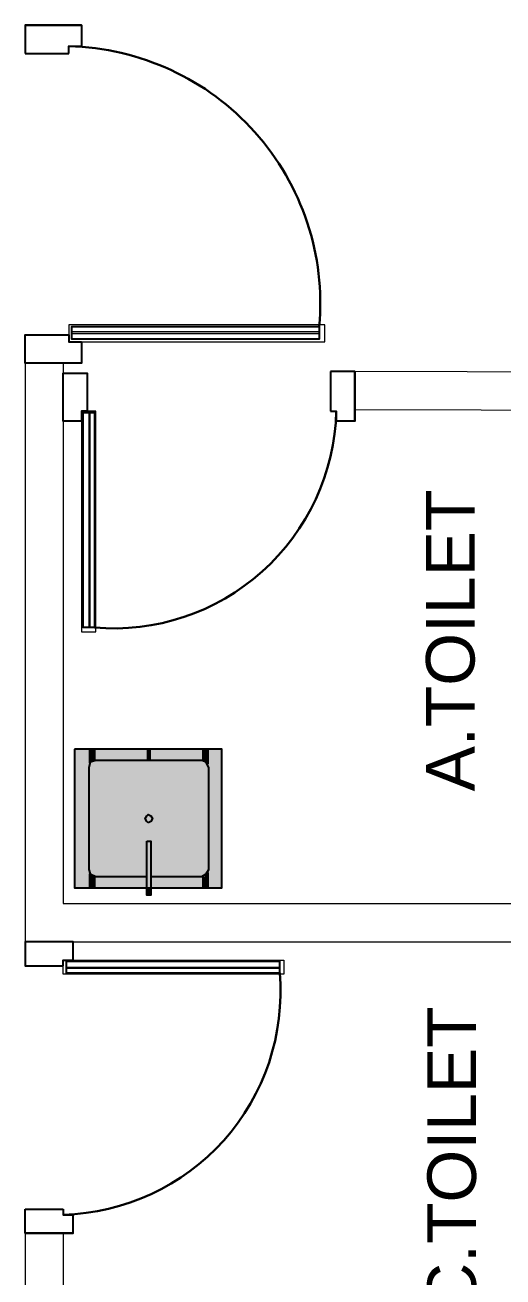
# Model space of a CAD drawing. Header units: inches. Extents: x -41599880 to -41577026, y -18110 to -4738.
# Drawn here: x -41583974 to -41582693, y -13165 to -9808 of the extents above; entities that cross this region are included whole.
import ezdxf

# ---------------------------------------------------------------- set-up
doc = ezdxf.new("R2010")
doc.units = ezdxf.units.IN
doc.header["$MEASUREMENT"] = 0
for name, color, linetype in [('PDF_Geometry', 40, 'Continuous'), ('PDF_Solid Fills', 9, 'Continuous'), ('PDF_Text', 7, 'Continuous')]:
    doc.layers.add(name, color=color, linetype=linetype)
doc.styles.add('PDF Arial', font='arial.ttf')

msp = doc.modelspace()

# ---------------------------------------------------------------- linework, layer by layer
at = {"layer": 'PDF_Geometry', "color": 44, "lineweight": 25}
for points in [[(-41583822.3, -9808.2), (-41583974, -9808.2), (-41583974, -9884.1)], [(-41583974, -9808.2), (-41583822.3, -9808.2), (-41583822.3, -9865.1)], [(-41583856.5, -9884.1), (-41583856.5, -9865.1), (-41583822.3, -9865.1)], [(-41583974, -9884.1), (-41583856.5, -9884.1)], [(-41583822.3, -10657.8), (-41583822.3, -10714.7), (-41583974, -10714.7), (-41583974, -10638.8), (-41583856.5, -10638.8)], [(-41583090.3, -10870.2), (-41583090.3, -10737.4), (-41583154.8, -10737.4)], [(-41583154.8, -10737.4), (-41583154.8, -10843.6)], [(-41583090.3, -10737.4), (-41583090.3, -10870.2), (-41583139.7, -10870.2)], [(-41583822.3, -10870.2), (-41583871.6, -10870.2), (-41583871.6, -10741.2), (-41583807.2, -10741.2), (-41583807.2, -10843.6)], [(-41583154.8, -10843.6), (-41583139.7, -10843.6), (-41583139.7, -10870.2)], [(-41583845.1, -12315.2), (-41583845.1, -12265.9), (-41583974, -12265.9), (-41583974, -12330.3), (-41583871.6, -12330.3)], [(-41583845.1, -13047.1), (-41583974, -13047.1), (-41583974, -12982.7)], [(-41583974, -12982.7), (-41583871.6, -12982.7)], [(-41583871.6, -12982.7), (-41583871.6, -12997.8), (-41583845.1, -12997.8)], [(-41583974, -13047.1), (-41583845.1, -13047.1), (-41583845.1, -12997.8)]]:
    msp.add_lwpolyline(points, dxfattribs=at)
at = {"layer": 'PDF_Geometry', "color": 43, "lineweight": 18}
for points in [[(-41583856.5, -10657.8), (-41583170, -10657.8), (-41583170, -10612.3), (-41583856.5, -10612.3)], [(-41583822.3, -10843.6), (-41583822.3, -11435.3), (-41583784.4, -11435.3), (-41583784.4, -10843.6)], [(-41583871.6, -12315.2), (-41583280, -12315.2), (-41583280, -12353.1), (-41583871.6, -12353.1)]]:
    msp.add_lwpolyline(points, close=True, dxfattribs=at)
at = {"layer": 'PDF_Geometry', "color": 30, "lineweight": 25}
for points in [[(-41583856.5, -10638.8), (-41583856.5, -10657.8), (-41583822.3, -10657.8)], [(-41583807.2, -10843.6), (-41583822.3, -10843.6), (-41583822.3, -10870.2)], [(-41583871.6, -12330.3), (-41583871.6, -12315.2), (-41583845.1, -12315.2)]]:
    msp.add_lwpolyline(points, dxfattribs=at)
for points in [[(-41583185.2, -10616.1), (-41583185.2, -10650.2), (-41583848.9, -10650.2), (-41583848.9, -10616.1)], [(-41583788.2, -11423.9), (-41583818.5, -11423.9), (-41583818.5, -10847.4), (-41583788.2, -10847.4)], [(-41583291.4, -12349.3), (-41583291.4, -12318.9), (-41583864, -12318.9), (-41583864, -12349.3)]]:
    msp.add_lwpolyline(points, close=True, dxfattribs=at)
at = {"layer": 'PDF_Geometry', "color": 44, "lineweight": 18}
for points in [[(-41583848.9, -10635), (-41583185.2, -10635), (-41583185.2, -10631.2), (-41583848.9, -10631.2)], [(-41583803.4, -10847.4), (-41583803.4, -11423.9), (-41583799.6, -11423.9), (-41583799.6, -10847.4)], [(-41583864, -12334.1), (-41583291.4, -12334.1), (-41583291.4, -12337.9), (-41583864, -12337.9)]]:
    msp.add_lwpolyline(points, close=True, dxfattribs=at)
at = {"layer": 'PDF_Geometry', "color": 6, "lineweight": 18}
for points in [[(-41583871.6, -10714.7), (-41583974, -10714.7)], [(-41583974, -10714.7), (-41583974, -12265.9)], [(-41583871.6, -10714.7), (-41583871.6, -12163.4)], [(-41581584.7, -10741.2), (-41583090.3, -10737.4)], [(-41583090.3, -10839.8), (-41583090.3, -10737.4)], [(-41581736.4, -10843.6), (-41583090.3, -10839.8)], [(-41583871.6, -12163.4), (-41581736.4, -12163.4)], [(-41583974, -12265.9), (-41581736.4, -12265.9)], [(-41583974, -13047.1), (-41583974, -13714.6)], [(-41583974, -13047.1), (-41583871.6, -13047.1)], [(-41583871.6, -13047.1), (-41583871.6, -13612.2), (-41581736.4, -13612.2)]]:
    msp.add_lwpolyline(points, dxfattribs=at)
at = {"layer": 'PDF_Geometry', "color": 35, "lineweight": 25}
for points in [[(-41583841.3, -11750.1), (-41583841.3, -12121.7), (-41583446.9, -12121.7), (-41583446.9, -11750.1)], [(-41583644.1, -11947.3), (-41583647.9, -11943.5), (-41583651.7, -11935.9), (-41583647.9, -11928.3), (-41583644.1, -11924.5), (-41583636.5, -11928.3), (-41583632.7, -11935.9), (-41583636.5, -11943.5)], [(-41583647.9, -11996.6), (-41583636.5, -11996.6), (-41583636.5, -12140.7), (-41583647.9, -12140.7)]]:
    msp.add_lwpolyline(points, close=True, dxfattribs=at)
msp.add_lwpolyline([(-41583636.5, -12091.4), (-41583500, -12091.4), (-41583488.6, -12083.8), (-41583481, -12072.4), (-41583481, -11799.4), (-41583488.6, -11784.2), (-41583500, -11780.4), (-41583784.4, -11780.4), (-41583799.6, -11784.2), (-41583803.4, -11799.4), (-41583803.4, -12072.4), (-41583799.6, -12083.8), (-41583784.4, -12091.4), (-41583647.9, -12091.4)], dxfattribs=at)
at = {"layer": 'PDF_Geometry', "color": 7, "lineweight": 30}
for centre, radius, start, end in [((-41583872.6, -10555.1), 690.1, 354.9292, 88.6604), ((-41583737.5, -10827.9), 598.1, 265.1418, 358.4985), ((-41583887.3, -12399.9), 598.1, 271.5015, 4.8582)]:
    msp.add_arc(centre, radius, start, end, dxfattribs=at)
at = {"layer": 'PDF_Solid Fills', "color": 44}
for points in [[(-41583848.9, -10635), (-41583185.2, -10631.2), (-41583848.9, -10631.2)], [(-41583848.9, -10635), (-41583185.2, -10635), (-41583185.2, -10631.2)], [(-41583803.4, -10847.4), (-41583799.6, -11423.9), (-41583799.6, -10847.4)], [(-41583803.4, -10847.4), (-41583803.4, -11423.9), (-41583799.6, -11423.9)], [(-41583864, -12334.1), (-41583291.4, -12337.9), (-41583864, -12337.9)], [(-41583864, -12334.1), (-41583291.4, -12334.1), (-41583291.4, -12337.9)]]:
    msp.add_solid(points, dxfattribs=at)
at = {"layer": 'PDF_Solid Fills'}
for points in [[(-41583841.3, -11750.1), (-41583803.4, -12121.7), (-41583803.4, -11750.1)], [(-41583841.3, -11750.1), (-41583841.3, -12121.7), (-41583803.4, -12121.7)], [(-41583803.4, -11750.1), (-41583803.4, -11795.6), (-41583803.4, -11795.6)], [(-41583803.4, -11750.1), (-41583803.4, -11799.4), (-41583803.4, -11795.6)], [(-41583803.4, -11750.1), (-41583803.4, -11795.6), (-41583803.4, -11795.6)], [(-41583803.4, -11750.1), (-41583803.4, -11795.6), (-41583803.4, -11795.6)], [(-41583803.4, -11750.1), (-41583803.4, -11795.6), (-41583803.4, -11795.6)], [(-41583803.4, -11750.1), (-41583803.4, -11791.8), (-41583803.4, -11791.8)], [(-41583803.4, -11750.1), (-41583803.4, -11795.6), (-41583803.4, -11791.8)], [(-41583803.4, -11750.1), (-41583803.4, -11791.8), (-41583803.4, -11791.8)], [(-41583803.4, -11750.1), (-41583803.4, -11791.8), (-41583803.4, -11791.8)], [(-41583803.4, -11750.1), (-41583803.4, -11791.8), (-41583803.4, -11791.8)], [(-41583803.4, -11750.1), (-41583803.4, -11788), (-41583803.4, -11788)], [(-41583803.4, -11750.1), (-41583803.4, -11791.8), (-41583803.4, -11788)], [(-41583803.4, -11750.1), (-41583803.4, -11788), (-41583803.4, -11788)], [(-41583803.4, -11750.1), (-41583803.4, -11788), (-41583803.4, -11788)], [(-41583803.4, -11750.1), (-41583799.6, -11788), (-41583799.6, -11750.1)], [(-41583803.4, -11750.1), (-41583803.4, -11788), (-41583799.6, -11788)], [(-41583799.6, -11750.1), (-41583799.6, -11788), (-41583799.6, -11788)], [(-41583799.6, -11750.1), (-41583799.6, -11788), (-41583799.6, -11788)], [(-41583799.6, -11750.1), (-41583799.6, -11784.2), (-41583799.6, -11784.2)], [(-41583799.6, -11750.1), (-41583799.6, -11788), (-41583799.6, -11784.2)], [(-41583799.6, -11750.1), (-41583799.6, -11784.2), (-41583799.6, -11784.2)], [(-41583799.6, -11750.1), (-41583799.6, -11784.2), (-41583799.6, -11784.2)], [(-41583799.6, -11750.1), (-41583795.8, -11784.2), (-41583795.8, -11750.1)], [(-41583799.6, -11750.1), (-41583799.6, -11784.2), (-41583795.8, -11784.2)], [(-41583795.8, -11750.1), (-41583795.8, -11784.2), (-41583795.8, -11784.2)], [(-41583795.8, -11750.1), (-41583795.8, -11784.2), (-41583795.8, -11784.2)], [(-41583795.8, -11750.1), (-41583795.8, -11784.2), (-41583795.8, -11784.2)], [(-41583795.8, -11750.1), (-41583795.8, -11780.4), (-41583795.8, -11780.4)], [(-41583795.8, -11750.1), (-41583795.8, -11784.2), (-41583795.8, -11780.4)], [(-41583795.8, -11750.1), (-41583792, -11780.4), (-41583792, -11750.1)], [(-41583795.8, -11750.1), (-41583795.8, -11780.4), (-41583792, -11780.4)], [(-41583795.8, -11784.2), (-41583795.8, -12087.6), (-41583795.8, -11780.4)], [(-41583795.8, -11780.4), (-41583792, -12087.6), (-41583792, -11780.4)], [(-41583795.8, -11780.4), (-41583795.8, -12087.6), (-41583792, -12087.6)], [(-41583792, -11750.1), (-41583792, -11780.4), (-41583792, -11780.4)], [(-41583792, -11750.1), (-41583792, -11780.4), (-41583792, -11780.4)], [(-41583792, -11750.1), (-41583792, -11780.4), (-41583792, -11780.4)], [(-41583792, -11750.1), (-41583788.2, -11780.4), (-41583788.2, -11750.1)], [(-41583792, -11750.1), (-41583792, -11780.4), (-41583788.2, -11780.4)], [(-41583792, -11780.4), (-41583792, -12091.4), (-41583792, -12091.4)], [(-41583792, -11780.4), (-41583792, -12087.6), (-41583792, -12091.4)], [(-41583792, -11780.4), (-41583792, -12091.4), (-41583792, -12091.4)], [(-41583792, -11780.4), (-41583792, -12091.4), (-41583792, -12091.4)], [(-41583792, -11780.4), (-41583788.2, -12091.4), (-41583788.2, -11780.4)], [(-41583792, -11780.4), (-41583792, -12091.4), (-41583788.2, -12091.4)], [(-41583788.2, -11750.1), (-41583788.2, -11780.4), (-41583788.2, -11780.4)], [(-41583788.2, -11750.1), (-41583788.2, -11780.4), (-41583788.2, -11780.4)], [(-41583788.2, -11750.1), (-41583784.4, -11780.4), (-41583784.4, -11750.1)], [(-41583788.2, -11750.1), (-41583788.2, -11780.4), (-41583784.4, -11780.4)], [(-41583788.2, -11780.4), (-41583788.2, -12091.4), (-41583788.2, -12091.4)], [(-41583788.2, -11780.4), (-41583788.2, -12091.4), (-41583788.2, -12091.4)], [(-41583788.2, -11780.4), (-41583784.4, -12091.4), (-41583784.4, -11780.4)], [(-41583788.2, -11780.4), (-41583788.2, -12091.4), (-41583784.4, -12091.4)], [(-41583784.4, -11750.1), (-41583647.9, -11780.4), (-41583647.9, -11750.1)], [(-41583784.4, -11750.1), (-41583784.4, -11780.4), (-41583647.9, -11780.4)], [(-41583784.4, -11780.4), (-41583647.9, -12091.4), (-41583647.9, -11780.4)], [(-41583784.4, -11780.4), (-41583784.4, -12091.4), (-41583647.9, -12091.4)], [(-41583647.9, -11750.1), (-41583636.5, -11780.4), (-41583636.5, -11750.1)], [(-41583647.9, -11750.1), (-41583647.9, -11780.4), (-41583636.5, -11780.4)], [(-41583647.9, -11780.4), (-41583636.5, -11996.6), (-41583636.5, -11780.4)], [(-41583647.9, -11780.4), (-41583647.9, -11996.6), (-41583636.5, -11996.6)], [(-41583636.5, -11750.1), (-41583500, -11780.4), (-41583500, -11750.1)], [(-41583636.5, -11750.1), (-41583636.5, -11780.4), (-41583500, -11780.4)], [(-41583636.5, -11780.4), (-41583500, -12091.4), (-41583500, -11780.4)], [(-41583636.5, -11780.4), (-41583636.5, -12091.4), (-41583500, -12091.4)], [(-41583500, -11750.1), (-41583496.2, -11780.4), (-41583496.2, -11750.1)], [(-41583500, -11750.1), (-41583500, -11780.4), (-41583496.2, -11780.4)], [(-41583500, -11780.4), (-41583496.2, -12091.4), (-41583496.2, -11780.4)], [(-41583500, -11780.4), (-41583500, -12091.4), (-41583496.2, -12091.4)], [(-41583496.2, -11750.1), (-41583496.2, -11780.4), (-41583496.2, -11780.4)], [(-41583496.2, -11750.1), (-41583496.2, -11780.4), (-41583496.2, -11780.4)], [(-41583496.2, -11750.1), (-41583492.4, -11780.4), (-41583492.4, -11750.1)], [(-41583496.2, -11750.1), (-41583496.2, -11780.4), (-41583492.4, -11780.4)], [(-41583496.2, -11780.4), (-41583496.2, -12091.4), (-41583496.2, -12091.4)], [(-41583496.2, -11780.4), (-41583496.2, -12091.4), (-41583496.2, -12091.4)], [(-41583496.2, -11780.4), (-41583496.2, -12091.4), (-41583496.2, -12091.4)], [(-41583496.2, -11780.4), (-41583492.4, -12091.4), (-41583492.4, -11780.4)], [(-41583496.2, -11780.4), (-41583496.2, -12091.4), (-41583492.4, -12091.4)], [(-41583492.4, -11750.1), (-41583492.4, -11784.2), (-41583492.4, -11784.2)], [(-41583492.4, -11750.1), (-41583492.4, -11780.4), (-41583492.4, -11784.2)], [(-41583492.4, -11750.1), (-41583488.6, -11784.2), (-41583488.6, -11750.1)], [(-41583492.4, -11750.1), (-41583492.4, -11784.2), (-41583488.6, -11784.2)], [(-41583492.4, -11780.4), (-41583492.4, -12091.4), (-41583492.4, -12091.4)], [(-41583492.4, -11780.4), (-41583492.4, -12087.6), (-41583492.4, -12087.6)], [(-41583492.4, -11780.4), (-41583492.4, -12091.4), (-41583492.4, -12087.6)], [(-41583492.4, -11780.4), (-41583492.4, -12087.6), (-41583492.4, -11784.2)], [(-41583492.4, -11780.4), (-41583492.4, -12087.6), (-41583492.4, -12087.6)], [(-41583488.6, -11750.1), (-41583484.8, -11788), (-41583484.8, -11750.1)], [(-41583488.6, -11750.1), (-41583488.6, -11784.2), (-41583484.8, -11788)], [(-41583484.8, -11750.1), (-41583484.8, -11788), (-41583484.8, -11788)], [(-41583484.8, -11750.1), (-41583481, -11791.8), (-41583481, -11750.1)], [(-41583484.8, -11750.1), (-41583484.8, -11788), (-41583481, -11791.8)], [(-41583481, -11750.1), (-41583481, -11795.6), (-41583481, -11795.6)], [(-41583481, -11750.1), (-41583481, -11791.8), (-41583481, -11795.6)], [(-41583481, -11750.1), (-41583481, -11799.4), (-41583481, -11799.4)], [(-41583481, -11750.1), (-41583481, -11795.6), (-41583481, -11799.4)], [(-41583481, -11750.1), (-41583446.9, -12121.7), (-41583446.9, -11750.1)], [(-41583481, -11750.1), (-41583481, -12121.7), (-41583446.9, -12121.7)], [(-41583803.4, -11791.8), (-41583803.4, -12083.8), (-41583803.4, -11788)], [(-41583803.4, -11788), (-41583803.4, -12083.8), (-41583803.4, -12083.8)], [(-41583803.4, -11788), (-41583799.6, -12083.8), (-41583799.6, -11788)], [(-41583803.4, -11788), (-41583803.4, -12083.8), (-41583799.6, -12083.8)], [(-41583803.4, -11795.6), (-41583803.4, -12080), (-41583803.4, -11791.8)], [(-41583803.4, -11791.8), (-41583803.4, -12080), (-41583803.4, -12080)], [(-41583803.4, -11791.8), (-41583803.4, -12080), (-41583803.4, -12080)], [(-41583803.4, -11791.8), (-41583803.4, -12080), (-41583803.4, -12083.8)], [(-41583803.4, -11799.4), (-41583803.4, -12076.2), (-41583803.4, -11795.6)], [(-41583803.4, -11795.6), (-41583803.4, -12076.2), (-41583803.4, -12076.2)], [(-41583803.4, -11795.6), (-41583803.4, -12076.2), (-41583803.4, -12076.2)], [(-41583803.4, -11795.6), (-41583803.4, -12076.2), (-41583803.4, -12076.2)], [(-41583803.4, -11795.6), (-41583803.4, -12076.2), (-41583803.4, -12080)], [(-41583803.4, -11799.4), (-41583803.4, -12072.4), (-41583803.4, -12076.2)], [(-41583799.6, -11788), (-41583799.6, -12083.8), (-41583799.6, -11784.2)], [(-41583799.6, -11784.2), (-41583799.6, -12087.6), (-41583799.6, -12087.6)], [(-41583799.6, -11784.2), (-41583799.6, -12083.8), (-41583799.6, -12087.6)], [(-41583799.6, -11784.2), (-41583799.6, -12087.6), (-41583799.6, -12087.6)], [(-41583799.6, -11784.2), (-41583795.8, -12087.6), (-41583795.8, -11784.2)], [(-41583799.6, -11784.2), (-41583799.6, -12087.6), (-41583795.8, -12087.6)], [(-41583799.6, -11788), (-41583799.6, -12083.8), (-41583799.6, -12083.8)], [(-41583799.6, -11788), (-41583799.6, -12083.8), (-41583799.6, -12083.8)], [(-41583795.8, -11784.2), (-41583795.8, -12087.6), (-41583795.8, -12087.6)], [(-41583795.8, -11784.2), (-41583795.8, -12087.6), (-41583795.8, -12087.6)], [(-41583795.8, -11784.2), (-41583795.8, -12087.6), (-41583795.8, -12087.6)], [(-41583795.8, -11784.2), (-41583795.8, -12087.6), (-41583795.8, -12087.6)], [(-41583492.4, -11784.2), (-41583488.6, -12087.6), (-41583488.6, -11784.2)], [(-41583492.4, -11784.2), (-41583492.4, -12087.6), (-41583488.6, -12087.6)], [(-41583488.6, -11784.2), (-41583488.6, -12087.6), (-41583488.6, -12087.6)], [(-41583488.6, -11784.2), (-41583488.6, -12087.6), (-41583488.6, -12087.6)], [(-41583488.6, -11784.2), (-41583488.6, -12087.6), (-41583488.6, -12087.6)], [(-41583488.6, -11784.2), (-41583488.6, -12087.6), (-41583488.6, -12087.6)], [(-41583488.6, -11784.2), (-41583488.6, -12083.8), (-41583488.6, -12083.8)], [(-41583488.6, -11784.2), (-41583488.6, -12087.6), (-41583488.6, -12083.8)], [(-41583488.6, -11784.2), (-41583484.8, -12083.8), (-41583484.8, -11788)], [(-41583488.6, -11784.2), (-41583488.6, -12083.8), (-41583484.8, -12083.8)], [(-41583484.8, -11788), (-41583484.8, -12083.8), (-41583484.8, -12083.8)], [(-41583484.8, -11788), (-41583484.8, -12083.8), (-41583484.8, -12083.8)], [(-41583484.8, -11788), (-41583484.8, -12083.8), (-41583484.8, -12083.8)], [(-41583484.8, -11788), (-41583484.8, -12080), (-41583484.8, -12080)], [(-41583484.8, -11788), (-41583484.8, -12083.8), (-41583484.8, -12080)], [(-41583484.8, -11788), (-41583484.8, -12080), (-41583484.8, -11791.8)], [(-41583484.8, -11788), (-41583484.8, -12080), (-41583484.8, -12080)], [(-41583484.8, -11791.8), (-41583481, -12080), (-41583481, -11791.8)], [(-41583484.8, -11791.8), (-41583484.8, -12080), (-41583481, -12080)], [(-41583481, -11791.8), (-41583481, -12080), (-41583481, -12080)], [(-41583481, -11791.8), (-41583481, -12076.2), (-41583481, -11795.6)], [(-41583481, -11791.8), (-41583481, -12080), (-41583481, -12076.2)], [(-41583481, -11795.6), (-41583481, -12076.2), (-41583481, -12076.2)], [(-41583481, -11795.6), (-41583481, -12076.2), (-41583481, -12076.2)], [(-41583481, -11795.6), (-41583481, -12072.4), (-41583481, -11799.4)], [(-41583481, -11795.6), (-41583481, -12076.2), (-41583481, -12072.4)], [(-41583647.9, -11996.6), (-41583636.5, -12121.7), (-41583636.5, -11996.6)], [(-41583647.9, -11996.6), (-41583647.9, -12121.7), (-41583636.5, -12121.7)], [(-41583803.4, -12072.4), (-41583803.4, -12121.7), (-41583803.4, -12076.2)], [(-41583803.4, -12072.4), (-41583803.4, -12121.7), (-41583803.4, -12121.7)], [(-41583803.4, -12076.2), (-41583803.4, -12121.7), (-41583803.4, -12080)], [(-41583803.4, -12076.2), (-41583803.4, -12121.7), (-41583803.4, -12121.7)], [(-41583803.4, -12080), (-41583803.4, -12121.7), (-41583803.4, -12083.8)], [(-41583803.4, -12080), (-41583803.4, -12121.7), (-41583803.4, -12121.7)], [(-41583484.8, -12083.8), (-41583484.8, -12121.7), (-41583484.8, -12080)], [(-41583484.8, -12080), (-41583484.8, -12121.7), (-41583484.8, -12121.7)], [(-41583484.8, -12080), (-41583481, -12121.7), (-41583481, -12080)], [(-41583484.8, -12080), (-41583484.8, -12121.7), (-41583481, -12121.7)], [(-41583481, -12076.2), (-41583481, -12121.7), (-41583481, -12072.4)], [(-41583481, -12080), (-41583481, -12121.7), (-41583481, -12076.2)], [(-41583481, -12076.2), (-41583481, -12121.7), (-41583481, -12121.7)], [(-41583481, -12076.2), (-41583481, -12121.7), (-41583481, -12121.7)], [(-41583481, -12076.2), (-41583481, -12121.7), (-41583481, -12121.7)], [(-41583481, -12080), (-41583481, -12121.7), (-41583481, -12121.7)], [(-41583481, -12080), (-41583481, -12121.7), (-41583481, -12121.7)], [(-41583481, -12080), (-41583481, -12121.7), (-41583481, -12121.7)], [(-41583803.4, -12083.8), (-41583799.6, -12121.7), (-41583799.6, -12083.8)], [(-41583803.4, -12083.8), (-41583803.4, -12121.7), (-41583799.6, -12121.7)], [(-41583799.6, -12083.8), (-41583795.8, -12121.7), (-41583795.8, -12087.6)], [(-41583799.6, -12083.8), (-41583799.6, -12121.7), (-41583795.8, -12121.7)], [(-41583795.8, -12087.6), (-41583792, -12121.7), (-41583792, -12087.6)], [(-41583795.8, -12087.6), (-41583795.8, -12121.7), (-41583792, -12121.7)], [(-41583792, -12087.6), (-41583788.2, -12121.7), (-41583788.2, -12091.4)], [(-41583792, -12087.6), (-41583792, -12121.7), (-41583788.2, -12121.7)], [(-41583788.2, -12091.4), (-41583788.2, -12121.7), (-41583788.2, -12121.7)], [(-41583788.2, -12091.4), (-41583784.4, -12121.7), (-41583784.4, -12091.4)], [(-41583788.2, -12091.4), (-41583788.2, -12121.7), (-41583784.4, -12121.7)], [(-41583784.4, -12091.4), (-41583647.9, -12121.7), (-41583647.9, -12091.4)], [(-41583784.4, -12091.4), (-41583784.4, -12121.7), (-41583647.9, -12121.7)], [(-41583636.5, -12091.4), (-41583500, -12121.7), (-41583500, -12091.4)], [(-41583636.5, -12091.4), (-41583636.5, -12121.7), (-41583500, -12121.7)], [(-41583500, -12091.4), (-41583496.2, -12121.7), (-41583496.2, -12091.4)], [(-41583500, -12091.4), (-41583500, -12121.7), (-41583496.2, -12121.7)], [(-41583496.2, -12091.4), (-41583496.2, -12121.7), (-41583496.2, -12121.7)], [(-41583496.2, -12091.4), (-41583496.2, -12121.7), (-41583496.2, -12121.7)], [(-41583496.2, -12091.4), (-41583496.2, -12121.7), (-41583496.2, -12121.7)], [(-41583496.2, -12091.4), (-41583492.4, -12121.7), (-41583492.4, -12091.4)], [(-41583496.2, -12091.4), (-41583496.2, -12121.7), (-41583492.4, -12121.7)], [(-41583492.4, -12091.4), (-41583492.4, -12121.7), (-41583492.4, -12087.6)], [(-41583492.4, -12087.6), (-41583492.4, -12121.7), (-41583492.4, -12121.7)], [(-41583492.4, -12087.6), (-41583492.4, -12121.7), (-41583492.4, -12121.7)], [(-41583492.4, -12087.6), (-41583488.6, -12121.7), (-41583488.6, -12087.6)], [(-41583492.4, -12087.6), (-41583492.4, -12121.7), (-41583488.6, -12121.7)], [(-41583492.4, -12091.4), (-41583492.4, -12121.7), (-41583492.4, -12121.7)], [(-41583492.4, -12091.4), (-41583492.4, -12121.7), (-41583492.4, -12121.7)], [(-41583488.6, -12087.6), (-41583488.6, -12121.7), (-41583488.6, -12083.8)], [(-41583488.6, -12083.8), (-41583484.8, -12121.7), (-41583484.8, -12083.8)], [(-41583488.6, -12083.8), (-41583488.6, -12121.7), (-41583484.8, -12121.7)], [(-41583488.6, -12087.6), (-41583488.6, -12121.7), (-41583488.6, -12121.7)], [(-41583488.6, -12087.6), (-41583488.6, -12121.7), (-41583488.6, -12121.7)], [(-41583488.6, -12087.6), (-41583488.6, -12121.7), (-41583488.6, -12121.7)], [(-41583488.6, -12087.6), (-41583488.6, -12121.7), (-41583488.6, -12121.7)], [(-41583488.6, -12087.6), (-41583488.6, -12121.7), (-41583488.6, -12121.7)], [(-41583484.8, -12083.8), (-41583484.8, -12121.7), (-41583484.8, -12121.7)], [(-41583484.8, -12083.8), (-41583484.8, -12121.7), (-41583484.8, -12121.7)], [(-41583484.8, -12083.8), (-41583484.8, -12121.7), (-41583484.8, -12121.7)], [(-41583484.8, -12083.8), (-41583484.8, -12121.7), (-41583484.8, -12121.7)], [(-41583647.9, -12121.7), (-41583636.5, -12140.7), (-41583636.5, -12121.7)], [(-41583647.9, -12121.7), (-41583647.9, -12140.7), (-41583636.5, -12140.7)]]:
    msp.add_solid(points, dxfattribs=at)

# ---------------------------------------------------------------- texts
at = {"layer": 'PDF_Text', "char_height": 130.31, "attachment_point": 7, "rotation": 90, "style": 'PDF Arial'}
for s, insert in [('A.TOILET', (-41582767.1, -11862.8)), ('C.TOILET', (-41582763.4, -13258.4))]:
    msp.add_mtext(s, dxfattribs=dict(at, insert=insert))

doc.saveas('drawing.dxf')
